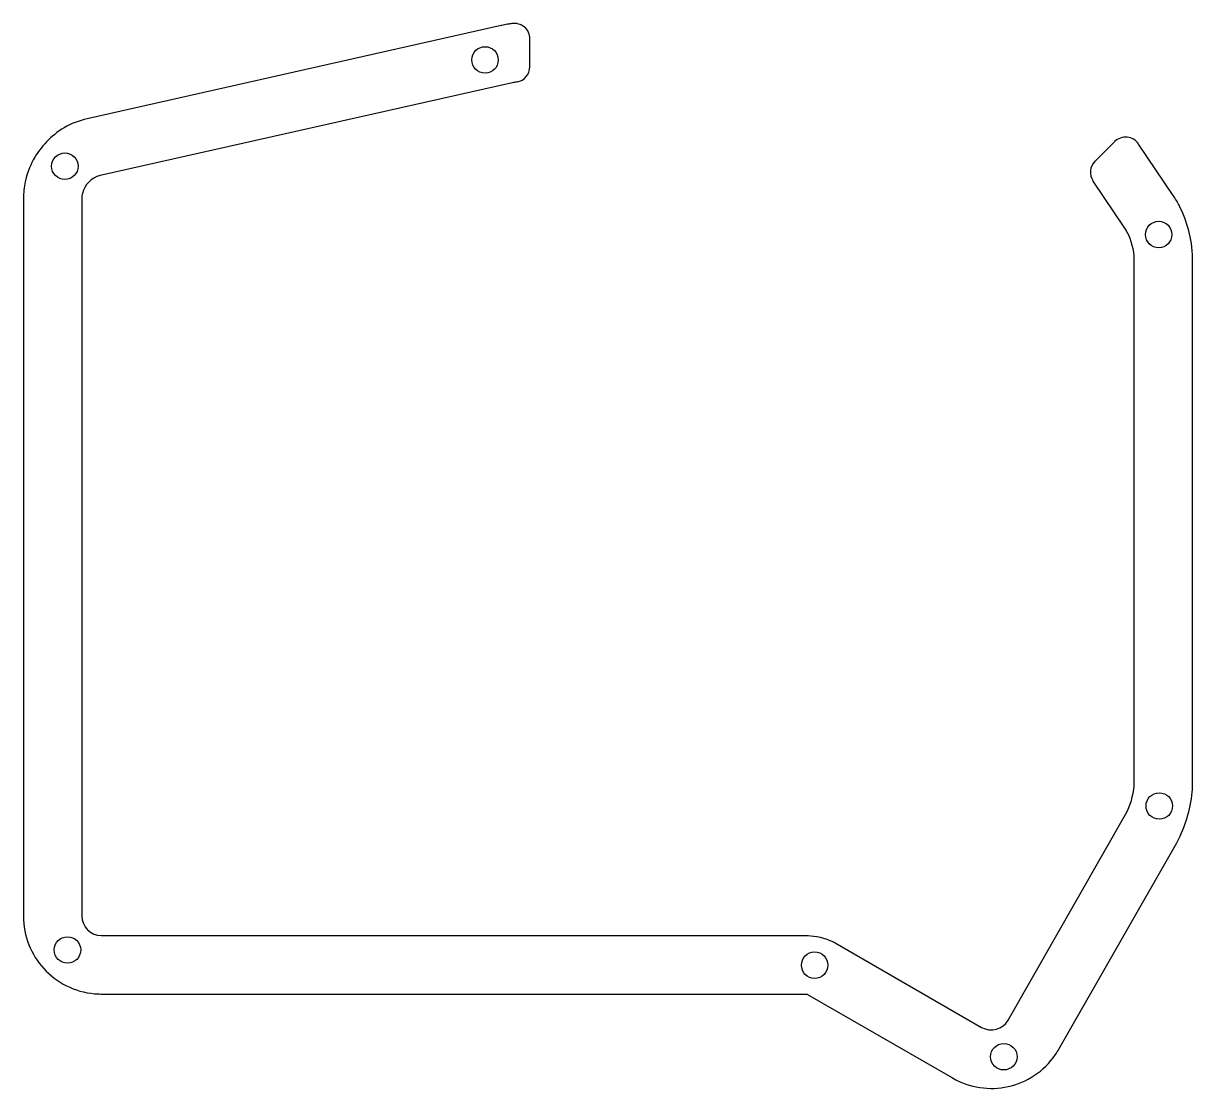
# Model space of a CAD drawing. Header units: millimetres. Extents: x 973 to 1123, y -129 to 8.
import ezdxf

# ---------------------------------------------------------------- set-up
doc = ezdxf.new("R2010")
doc.units = ezdxf.units.MM
doc.layers.get('0').update_dxf_attribs({"linetype": 'CONTINUOUS'})

msp = doc.modelspace()

# ---------------------------------------------------------------- linework, layer by layer
for p, q in [((1034.12, 7.28), (981.01, -4.67)), ((1037.82, 2.01), (1037.82, 5.56)), ((1035.76, -0.04), (982.65, -11.98)), ((1110.36, -10.14), (1112.88, -7.62)), ((1120.4, -14.52), (1115.95, -7.92)), ((1114.18, -18.71), (1110.11, -12.67)), ((972.81, -14.91), (972.81, -107.01)), ((980.31, -14.91), (980.31, -107.01)), ((1115.39, -89.89), (1115.39, -22.65)), ((1122.89, -89.89), (1122.89, -22.65)), ((1099.21, -120.37), (1114.33, -93.87)), ((1105.72, -124.09), (1120.84, -97.59)), ((982.81, -109.51), (1073.52, -109.51)), ((1077, -110.44), (1095.8, -121.29)), ((982.81, -117.01), (1073.27, -117.01)), ((1073.46, -117.06), (1092.05, -127.79))]:
    msp.add_line(p, q)
for centre in [(1032.06, 2.87), (978.13, -10.77), (1118.53, -19.54), (1118.61, -92.88), (978.46, -111.36), (1074.37, -113.31), (1098.65, -125.06)]:
    msp.add_circle(centre, 1.7)
for centre, start, end in [((1035.82, 5.56), 0, 98.9421), ((1035.82, 2.01), -79.3674, 0), ((1114.29, -9.03), 33.9758, 135), ((1111.77, -11.55), 135, 213.9758)]:
    msp.add_arc(centre, 2, start, end)
for points, knots in [([(1035.51, 7.54), (1035.33, 7.51), (1035.15, 7.48), (1034.96, 7.45), (1034.71, 7.4), (1034.45, 7.35), (1034.2, 7.29), (1034.17, 7.29), (1034.14, 7.28), (1034.13, 7.28), (1034.12, 7.28), (1034.12, 7.28), (1034.12, 7.28)], [0.7585906, 0.7585906, 0.7585906, 0.7585906, 0.8561165, 0.8561165, 0.8561165, 0.9879534, 0.9879534, 0.9879534, 1.0008141, 1.0008141, 1.0008141, 1.0013025, 1.0013025, 1.0013025, 1.0013025]), ([(1036.19, 0.05), (1036.04, 0.02), (1035.9, -0.01), (1035.76, -0.04), (1035.76, -0.04), (1035.76, -0.04), (1035.76, -0.04)], [0.8808805, 0.8808805, 0.8808805, 0.8808805, 1, 1, 1, 1.0000814, 1.0000814, 1.0000814, 1.0000814]), ([(981.01, -4.67), (978.82, -5.15), (977.05, -6.31), (975.78, -7.63), (974.48, -8.98), (973.46, -10.74), (973.03, -12.79), (972.89, -13.46), (972.81, -14.17), (972.81, -14.91)], [0.0003059, 0.0003059, 0.0003059, 0.0003059, 0.4252412, 0.4252412, 0.4252412, 0.8613923, 0.8613923, 0.8613923, 1, 1, 1, 1]), ([(982.65, -11.98), (981.53, -12.23), (980.65, -13.17), (980.39, -14.26), (980.33, -14.47), (980.31, -14.69), (980.31, -14.91)], [0.0000655, 0.0000655, 0.0000655, 0.0000655, 0.8390815, 0.8390815, 0.8390815, 1, 1, 1, 1]), ([(1122.89, -22.65), (1122.89, -21.25), (1122.65, -20.05), (1122.39, -19.05), (1122.11, -17.97), (1121.71, -16.87), (1121.14, -15.77), (1120.94, -15.38), (1120.69, -14.95), (1120.4, -14.52)], [0, 0, 0, 0, 0.415553, 0.415553, 0.415553, 0.849435, 0.849435, 0.849435, 1, 1, 1, 1]), ([(1115.39, -22.65), (1115.39, -21.59), (1115.01, -20.25), (1114.49, -19.23), (1114.39, -19.04), (1114.29, -18.87), (1114.18, -18.71)], [0, 0, 0, 0, 0.846325, 0.846325, 0.846325, 1, 1, 1, 1]), ([(1114.33, -93.87), (1114.88, -92.92), (1115.28, -91.48), (1115.37, -90.31), (1115.38, -90.16), (1115.39, -90.02), (1115.39, -89.89)], [0.0000739, 0.0000739, 0.0000739, 0.0000739, 0.8897928, 0.8897928, 0.8897928, 1, 1, 1, 1]), ([(1120.84, -97.59), (1121.5, -96.45), (1121.89, -95.36), (1122.17, -94.41), (1122.48, -93.39), (1122.72, -92.29), (1122.83, -91.1), (1122.86, -90.73), (1122.89, -90.33), (1122.89, -89.89)], [0.0005082, 0.0005082, 0.0005082, 0.0005082, 0.4228516, 0.4228516, 0.4228516, 0.8642771, 0.8642771, 0.8642771, 1, 1, 1, 1]), ([(972.81, -107.01), (972.81, -109.59), (973.8, -111.97), (975.42, -113.75), (977.06, -115.55), (979.37, -116.75), (981.95, -116.97), (982.23, -117), (982.52, -117.01), (982.81, -117.01)], [0, 0, 0, 0, 0.470079, 0.470079, 0.470079, 0.947297, 0.947297, 0.947297, 1, 1, 1, 1]), ([(1073.52, -109.51), (1074.38, -109.51), (1075.8, -109.85), (1076.69, -110.28), (1076.8, -110.33), (1076.91, -110.39), (1077, -110.44), (1077, -110.44), (1077, -110.44), (1077, -110.44)], [0, 0, 0, 0, 0.888379, 0.888379, 0.888379, 1, 1, 1, 1.000038, 1.000038, 1.000038, 1.000038]), ([(1073.27, -117.01), (1073.33, -117.02), (1073.39, -117.04), (1073.4, -117.04), (1073.41, -117.04), (1073.44, -117.05), (1073.46, -117.06)], [0.3549589, 0.3549589, 0.3549589, 0.3549589, 0.5318447, 0.5318447, 0.5318447, 0.6307287, 0.6307287, 0.6307287, 0.6307287]), ([(1092.05, -127.79), (1094.28, -129.07), (1096.84, -129.41), (1099.19, -128.89), (1101.6, -128.36), (1103.81, -126.94), (1105.29, -124.79), (1105.44, -124.56), (1105.59, -124.33), (1105.72, -124.09), (1105.72, -124.09), (1105.72, -124.09), (1105.72, -124.09)], [0.000137, 0.000137, 0.000137, 0.000137, 0.468509, 0.468509, 0.468509, 0.949629, 0.949629, 0.949629, 1, 1, 1, 1.000144, 1.000144, 1.000144, 1.000144])]:
    msp.add_open_spline(points, degree=3, knots=knots)
for points in [[(980.31, -107.01), (980.31, -108.38), (981.43, -109.51), (982.81, -109.51)], [(1095.8, -121.29), (1096.99, -121.98), (1098.53, -121.56), (1099.21, -120.37)]]:
    msp.add_open_spline(points, degree=3)

doc.saveas('drawing.dxf')
